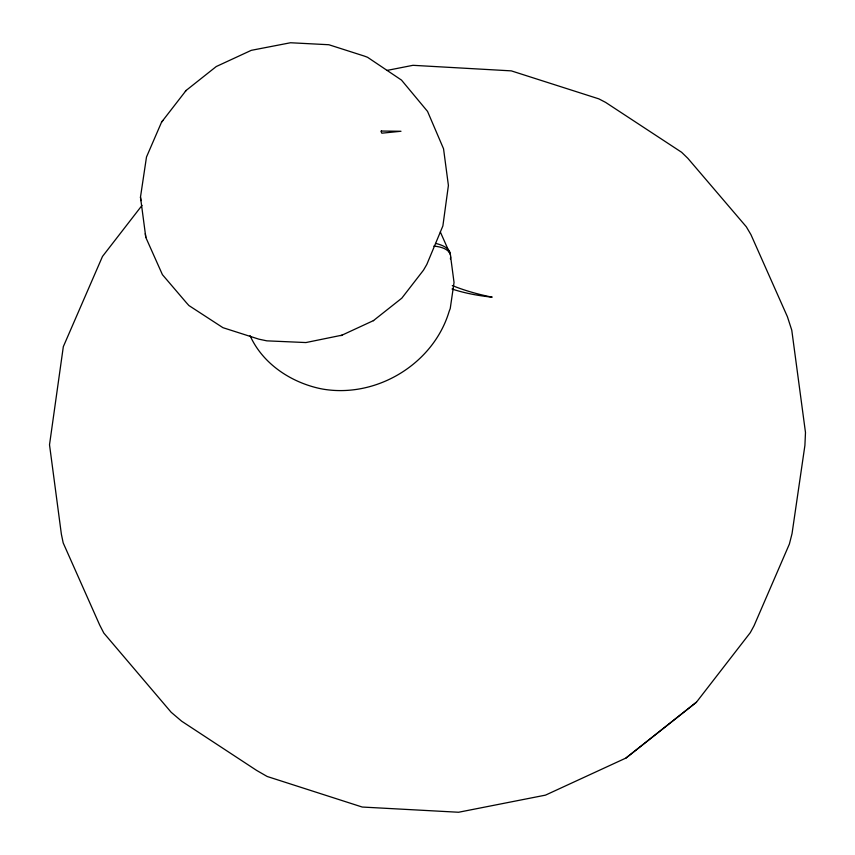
<?xml version="1.0" encoding="UTF-8"?>
<svg xmlns="http://www.w3.org/2000/svg" width="855" height="855" viewBox="0 0 855 855"><rect width="100%" height="100%" fill="white"/><g stroke="black" fill="none" stroke-linecap="round" stroke-linejoin="round"><path stroke-width="1.28" d="M342.075 335.16L305.908 342.556L266.835 340.846L258.915 339.179L222.963 327.689L188.902 305.534L186.401 302.734L162.418 274.658L145.831 237.487L140.477 197.142L146.494 157.01L161.574 122.137L186.133 90.438L216.272 66.53L251.274 50.338L290.518 42.75L328.854 44.738L364.487 56.131L367.586 57.306L401.487 80.092L427.553 111.417L443.542 148.77L448.405 185.46L442.879 225.923L426.816 264.441L423.492 270.159L401.797 298.181L373.346 320.689M142.016 205.403L102.472 256.468L63.323 346.67L49.515 444.771L61.368 534.151L63.184 542.893L99.64 624.93L103.808 633.053L171.171 712.279L181.634 721.182L256.639 770.419L267.166 776.479L362.21 807.035L458.59 812.25L545.469 795.139L625.956 758.043L696.462 702.179L750.284 632.668L754.057 625.721L789.389 544.037L792.04 533.606L804.908 445.402L805.485 432.512L791.773 330.19L787.412 316.724L750.936 234.633L746.319 226.789L687.837 158.314L681.617 152.275L605.618 102.397L598.853 98.87L511.301 70.869L412.965 65.311L386.92 70.441M161.574 122.137L162.91 120.427M185.375 91.41L186.133 90.438M625.956 758.043L696.462 702.179M340.931 335.662L373.635 320.529M440.336 231.983L449.741 253.166M250.066 335.641C262.645 363.706 290.732 382.281 320.24 388.608L322.795 389.1C376.67 398.334 433.517 363.867 449.174 311.284L450.232 308.57L454.037 282.46L450.649 256.874M140.477 197.142L140.947 200.647M145.307 233.639L145.831 237.487M452.028 289.011A226.725 94.467 -15.7 0 0 489.113 296.845L492.17 297.113L489.071 296.546A227.419 91.346 -7.6 0 1 452.306 285.549M433.816 246.112A41.264 17.196 -15.7 0 1 450.382 258.894M435.697 243.429A41.232 16.555 -7.6 0 1 450.329 254.822M381.533 131.05L380.924 131.168L381.822 133.188L400.984 131.264L381.533 131.05"/></g></svg>
